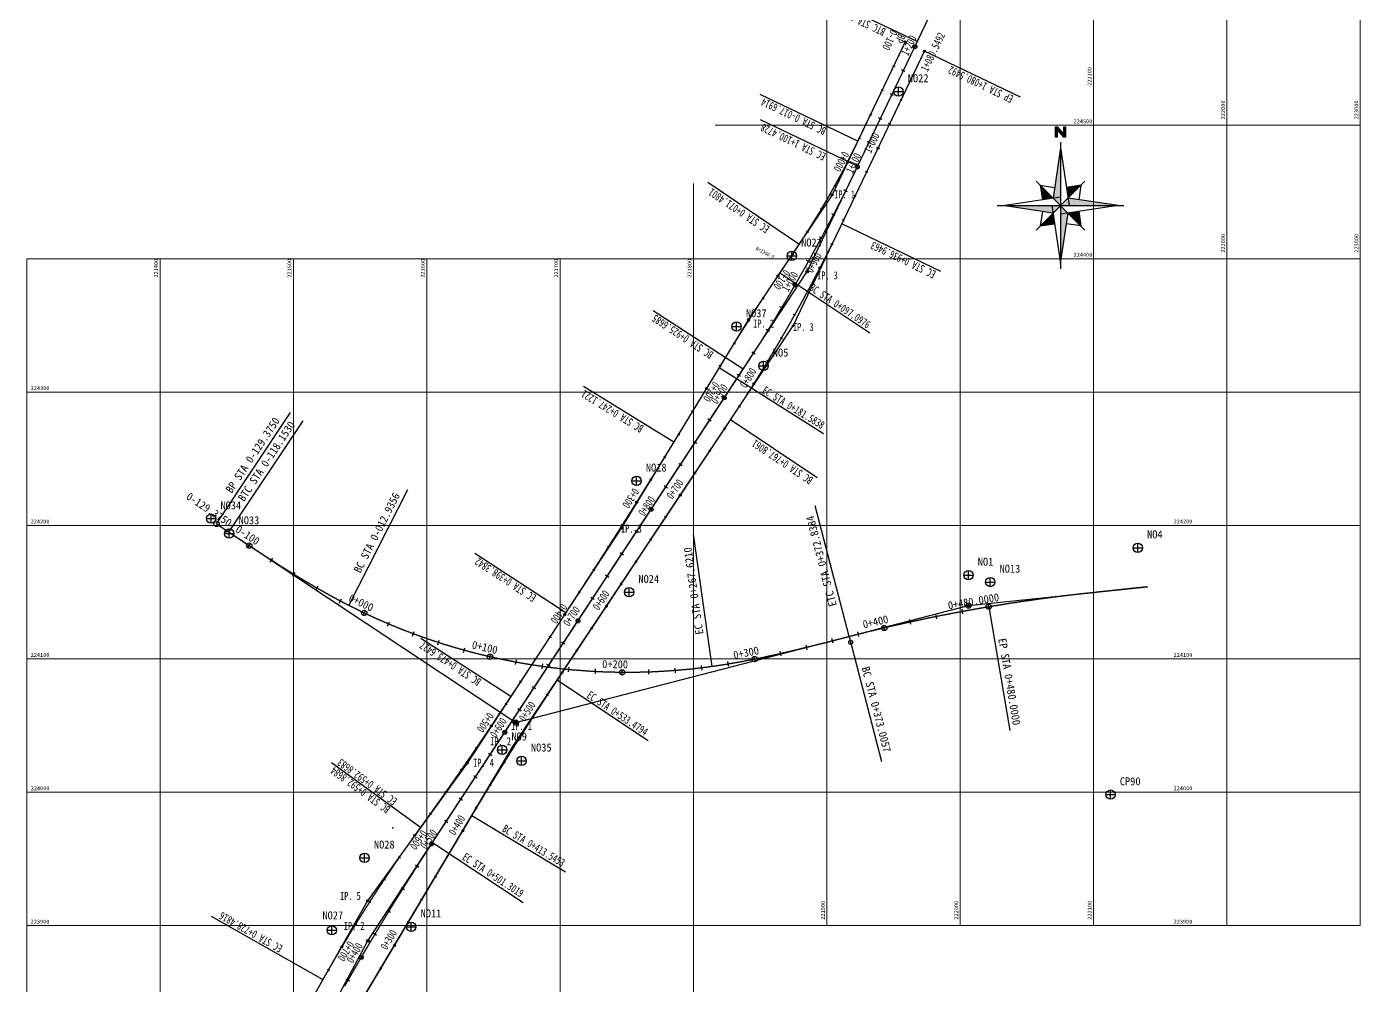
# Model space of a CAD drawing. Header units: millimetres. Extents: x 220587 to 223182, y 223491 to 225300.
# Drawn here: x 221300 to 222300, y 223855 to 224574 of the extents above; entities that cross this region are included whole.
import ezdxf
from ezdxf.enums import TextEntityAlignment as Align

# ---------------------------------------------------------------- set-up
doc = ezdxf.new("R2010")
doc.units = ezdxf.units.MM
for name, color, linetype in [('CA-ALGN-CNTL', 2, 'Continuous'), ('CA-ALGN-IPLN', 1, 'Continuous'), ('CA-ALGN-STSM', 2, 'Continuous'), ('CA-ALGN-SUBL', 1, 'Continuous'), ('CA-ALGN-SUBT', 2, 'Continuous'), ('CA-ALGN-TEXT', 3, 'Continuous'), ('CV-AZMU', 3, 'Continuous'), ('CV-GRID-LINE', 1, 'Continuous'), ('CV-GRID-TEXT', 4, 'Continuous'), ('CV-SURV-SYMB', 3, 'Continuous'), ('CV-SURV-TEXT', 3, 'Continuous')]:
    doc.layers.add(name, color=color, linetype=linetype)
doc.styles.add('GTXT', font='DotumChe.ttf')
doc.styles.add('Han_Romanstyle', font='DotumChe.ttf')

# ---------------------------------------------------------------- blocks, each defined once
blk = doc.blocks.new('CXBEAR2')
blk.add_hatch(color=256).paths.add_polyline_path([(23.25, -1.5), (20.25, -1.5), (20.25, -1), (22.49, 1), (20.25, 1), (20.25, 1.5), (23.25, 1.5), (23.25, 1), (21.01, -1), (23.25, -1)])
for p, q in [((-2.22, 2.22), (0, 17.05)), ((0, 18.75), (0, -18.75)), ((0, 17.05), (2.56, 0)), ((-7.23, 7.23), (7.23, -7.23)), ((7.23, 7.23), (-7.23, -7.23)), ((-1.75, 5.37), (-6.03, 6.03)), ((-6.03, 6.03), (-5.37, 1.75)), ((6.03, 6.03), (1.75, 5.37)), ((6.03, 6.03), (5.37, 1.75)), ((0, 2.56), (-17.05, 0)), ((17.05, 0), (2.22, 2.22)), ((23.25, 1), (23.25, 1)), ((18.75, 0), (-18.75, 0)), ((-17.05, 0), (-2.22, -2.22)), ((-6.03, -6.03), (-5.37, -1.75)), ((0, -17.05), (-2.56, 0)), ((17.05, 0), (0, -2.56)), ((0, -17.05), (2.22, -2.22)), ((6.03, -6.03), (5.37, -1.75)), ((-1.75, -5.37), (-6.03, -6.03)), ((6.03, -6.03), (1.75, -5.37))]:
    blk.add_line(p, q)
blk.add_lwpolyline([(23.25, -1.5), (20.25, -1.5), (20.25, -1), (22.49, 1), (20.25, 1), (20.25, 1.5), (23.25, 1.5), (23.25, 1), (21.01, -1), (23.25, -1)], close=True)
for points in [[(0, 17.05), (-2.22, 2.22), (0, 0)], [(-6.03, 6.03), (-5.37, 1.75), (-2.22, 2.22)], [(6.03, 6.03), (1.75, 5.37), (2.22, 2.22)], [(17.05, 0), (2.22, 2.22), (0, 0)], [(0, 0), (-17.05, 0), (-2.22, -2.22)], [(-2.22, -2.22), (-1.75, -5.37), (-6.03, -6.03)], [(0, 0), (2.22, -2.22), (0, -17.05)], [(5.37, -1.75), (6.03, -6.03), (2.22, -2.22)]]:
    blk.add_solid(points)
blk = doc.blocks.new('CASTAMS')
blk.add_line((0, -1.5), (0, 1.5))
at = {"style": 'GTXT', "flags": 1}
for tag, p in [('XSEC_DAT', (0, -6.85)), ('STA_DST', (0, -3.62))]:
    blk.add_attdef(tag, text='', height=2.5, dxfattribs=at).set_placement(p, align=Align.MIDDLE)

msp = doc.modelspace()

# ---------------------------------------------------------------- linework, layer by layer
at = {"layer": 'CA-ALGN-CNTL'}
for points in [[(221483.5, 223753.7), (221555.9, 223888.6), (221885.2, 224390.3), (222002.8, 224635.9), (222047.5, 224830.4), (222184.7, 225162), (222210.9, 225215.2)], [(221958.8, 224562.5), (221904, 224447.9), (221841.3, 224354.4), (221745.8, 224197.9), (221630.2, 224021.9), (221555.5, 223918.6), (221516.4, 223849.5)], [(221493.9, 223747.6), (221664.6, 224034.2), (221874.7, 224349.7), (221973.2, 224555.6)]]:
    msp.add_lwpolyline(points, dxfattribs=at)
at = {"layer": 'CA-ALGN-CNTL', "const_width": 1}
for points in [[(221538.4, 223854.6), (221539.4, 223856.4), (221540.4, 223858.1), (221541.4, 223859.9), (221542.4, 223861.6), (221543.4, 223863.3), (221544.4, 223865.1), (221545.4, 223866.8), (221546.4, 223868.5), (221547.4, 223870.2), (221548.4, 223872), (221549.4, 223873.7), (221550.4, 223875.4), (221551.4, 223877.2), (221552.4, 223878.9), (221553.4, 223880.6), (221554.4, 223882.3), (221555.5, 223884), (221556.5, 223885.8), (221557.5, 223887.5), (221558.5, 223889.2), (221559.6, 223890.9), (221560.6, 223892.6), (221561.6, 223894.4), (221562.6, 223896.1), (221563.7, 223897.8), (221564.7, 223899.5), (221565.7, 223901.2), (221566.8, 223902.9), (221567.8, 223904.6), (221568.9, 223906.3), (221569.9, 223908), (221570.9, 223909.7), (221572, 223911.4), (221573, 223913.2), (221574.1, 223914.9), (221575.1, 223916.6), (221576.2, 223918.3), (221577.2, 223920), (221578.3, 223921.7), (221579.4, 223923.4), (221580.4, 223925), (221581.5, 223926.7), (221582.5, 223928.4), (221583.6, 223930.1), (221584.7, 223931.8), (221585.7, 223933.5), (221586.8, 223935.2), (221587.9, 223936.9), (221589, 223938.6), (221590, 223940.3), (221591.1, 223942), (221592.2, 223943.6), (221593.3, 223945.3), (221594.3, 223947), (221595.4, 223948.7), (221596.5, 223950.4), (221597.6, 223952), (221598.7, 223953.7), (221599.8, 223955.4), (221600.9, 223957.1), (221602, 223958.8), (221603.1, 223960.4), (221604.2, 223962.1), (221604.3, 223962.4), (221837.2, 224317.1), (221838.3, 224318.8), (221839.4, 224320.5), (221840.5, 224322.2), (221841.6, 224323.8), (221842.7, 224325.5), (221843.7, 224327.2), (221844.8, 224328.9), (221845.9, 224330.6), (221847, 224332.3), (221848.1, 224333.9), (221849.1, 224335.6), (221850.2, 224337.3), (221851.3, 224339), (221852.3, 224340.7), (221853.4, 224342.4), (221854.4, 224344.1), (221855.5, 224345.8), (221856.5, 224347.5), (221857.6, 224349.2), (221858.6, 224350.9), (221859.7, 224352.6), (221860.7, 224354.3), (221861.8, 224356), (221862.8, 224357.7), (221863.8, 224359.5), (221864.9, 224361.2), (221865.9, 224362.9), (221866.9, 224364.6), (221867.9, 224366.3), (221869, 224368), (221870, 224369.8), (221871, 224371.5), (221872, 224373.2), (221873, 224374.9), (221874, 224376.7), (221875, 224378.4), (221876, 224380.1), (221877, 224381.9), (221878, 224383.6), (221879, 224385.3), (221880, 224387.1), (221881, 224388.8), (221882, 224390.5), (221883, 224392.3), (221884, 224394), (221884.9, 224395.8), (221885.9, 224397.5), (221886.9, 224399.3), (221887.9, 224401), (221888.8, 224402.8), (221889.8, 224404.5), (221890.7, 224406.3), (221891.7, 224408), (221892.7, 224409.8), (221893.6, 224411.5), (221894.6, 224413.3), (221895.5, 224415.1), (221896.5, 224416.8), (221897.4, 224418.6), (221898.3, 224420.4), (221899.3, 224422.1), (221900.2, 224423.9), (221901.1, 224425.7), (221902.1, 224427.4), (221903, 224429.2), (221903.9, 224431), (221904.8, 224432.8), (221905.8, 224434.5), (221906.7, 224436.3), (221907.6, 224438.1), (221908.5, 224439.9), (221909.4, 224441.6), (221910.3, 224443.4), (221911.2, 224445.2), (221912.1, 224447), (221913, 224448.8), (221913.9, 224450.6), (221914.8, 224452.4), (221915.7, 224454.2), (221916.6, 224456), (221917.5, 224457.8), (221918.3, 224459.5), (221919.2, 224461.3), (221920.1, 224463.1), (221921, 224464.9), (221921.8, 224466.7), (221922.7, 224468.5), (221923, 224469.3), (221967.8, 224562.8), (221968.7, 224564.6), (221969.5, 224566.4), (221970.4, 224568.2), (221971.2, 224570), (221972.1, 224571.8), (221973, 224573.6), (221973.8, 224575.4)], [(221958.8, 224562.5), (221923.2, 224488.2), (221922.4, 224486.4), (221921.5, 224484.6), (221920.6, 224482.8), (221919.7, 224481), (221918.8, 224479.2), (221917.9, 224477.4), (221917, 224475.7), (221916.1, 224473.9), (221915.2, 224472.1), (221914.3, 224470.3), (221913.4, 224468.5), (221912.5, 224466.8), (221911.5, 224465), (221910.6, 224463.2), (221909.6, 224461.5), (221908.7, 224459.7), (221907.7, 224458), (221906.8, 224456.2), (221905.8, 224454.5), (221904.8, 224452.7), (221903.8, 224451), (221902.8, 224449.2), (221901.9, 224447.5), (221900.9, 224445.8), (221899.9, 224444), (221898.8, 224442.3), (221897.8, 224440.6), (221896.8, 224438.9), (221895.8, 224437.1), (221894.8, 224435.4), (221893.7, 224433.7), (221892.7, 224432), (221891.6, 224430.3), (221890.6, 224428.6), (221889.5, 224426.9), (221888.5, 224425.2), (221887.4, 224423.5), (221886.3, 224421.8), (221885.2, 224420.2), (221884.1, 224418.5), (221883.1, 224416.8), (221882, 224415.1), (221880.9, 224413.5), (221879.7, 224411.8), (221879.1, 224410.8), (221864.8, 224389.5), (221863.7, 224387.9), (221862.6, 224386.2), (221861.5, 224384.6), (221860.4, 224382.9), (221859.3, 224381.2), (221858.2, 224379.6), (221857.1, 224377.9), (221856, 224376.2), (221854.9, 224374.5), (221853.8, 224372.9), (221852.7, 224371.2), (221851.6, 224369.5), (221850.5, 224367.8), (221849.4, 224366.2), (221848.3, 224364.5), (221847.2, 224362.8), (221846.2, 224361.1), (221845.1, 224359.5), (221844, 224357.8), (221842.9, 224356.1), (221841.8, 224354.4), (221840.8, 224352.7), (221839.7, 224351), (221838.6, 224349.3), (221837.5, 224347.7), (221836.5, 224346), (221835.4, 224344.3), (221834.3, 224342.6), (221833.3, 224340.9), (221832.2, 224339.2), (221831.1, 224337.5), (221830.1, 224335.8), (221829, 224334.1), (221828, 224332.4), (221826.9, 224330.7), (221825.9, 224329), (221824.8, 224327.3), (221823.7, 224325.6), (221822.7, 224323.9), (221821.7, 224322.2), (221820.6, 224320.5), (221819.6, 224318.8), (221819.3, 224318.4), (221785.2, 224262.4), (221784.1, 224260.7), (221783.1, 224259), (221782, 224257.3), (221781, 224255.6), (221779.9, 224253.9), (221778.9, 224252.2), (221777.9, 224250.5), (221776.8, 224248.8), (221775.8, 224247.1), (221774.7, 224245.4), (221773.7, 224243.7), (221772.6, 224242), (221771.6, 224240.3), (221770.5, 224238.6), (221769.5, 224236.9), (221768.4, 224235.2), (221767.3, 224233.5), (221766.3, 224231.8), (221765.2, 224230.1), (221764.2, 224228.4), (221763.1, 224226.7), (221762.1, 224225), (221761, 224223.3), (221759.9, 224221.6), (221758.9, 224219.9), (221757.8, 224218.2), (221756.8, 224216.5), (221755.7, 224214.8), (221754.6, 224213.1), (221753.6, 224211.4), (221752.5, 224209.7), (221751.4, 224208), (221750.4, 224206.3), (221749.3, 224204.7), (221748.2, 224203), (221747.2, 224201.3), (221746.1, 224199.6), (221745, 224197.9), (221744, 224196.2), (221742.9, 224194.5), (221741.8, 224192.8), (221740.8, 224191.1), (221739.7, 224189.5), (221738.6, 224187.8), (221737.5, 224186.1), (221736.5, 224184.4), (221735.4, 224182.7), (221734.3, 224181), (221733.2, 224179.3), (221732.1, 224177.7), (221731.1, 224176), (221730, 224174.3), (221728.9, 224172.6), (221727.8, 224170.9), (221726.7, 224169.2), (221725.7, 224167.6), (221724.6, 224165.9), (221723.5, 224164.2), (221722.4, 224162.5), (221721.3, 224160.8), (221720.2, 224159.2), (221719.1, 224157.5), (221718.1, 224155.8), (221717, 224154.1), (221715.9, 224152.4), (221714.8, 224150.8), (221713.7, 224149.1), (221712.6, 224147.4), (221711.5, 224145.7), (221710.4, 224144.1), (221709.3, 224142.4), (221708.2, 224140.7), (221707.1, 224139), (221706, 224137.4), (221704.9, 224135.7), (221704.3, 224134.6), (221663, 224071.7), (221661.9, 224070.1), (221660.8, 224068.4), (221659.7, 224066.7), (221658.6, 224065), (221657.5, 224063.4), (221656.3, 224061.7), (221655.2, 224060), (221654.1, 224058.4), (221653, 224056.7), (221651.9, 224055.1), (221650.8, 224053.4), (221649.7, 224051.7), (221648.6, 224050.1), (221647.5, 224048.4), (221646.3, 224046.7), (221645.2, 224045.1), (221644.1, 224043.4), (221643, 224041.8), (221641.9, 224040.1), (221640.7, 224038.5), (221639.6, 224036.8), (221638.5, 224035.2), (221637.4, 224033.5), (221636.2, 224031.8), (221635.1, 224030.2), (221634, 224028.5), (221632.9, 224026.9), (221631.7, 224025.2), (221630.6, 224023.6), (221629.5, 224022), (221628.3, 224020.3), (221627.2, 224018.7), (221626, 224017), (221624.9, 224015.4), (221623.8, 224013.7), (221622.6, 224012.1), (221621.5, 224010.5), (221620.3, 224008.8), (221619.2, 224007.2), (221618, 224005.5), (221616.9, 224003.9), (221615.7, 224002.3), (221614.6, 224000.6), (221613.4, 223999), (221612.3, 223997.4), (221611.1, 223995.7), (221610, 223994.1), (221608.8, 223992.5), (221607.6, 223990.8), (221606.5, 223989.2), (221605.3, 223987.6), (221604.2, 223985.9), (221603, 223984.3), (221601.8, 223982.7), (221600.7, 223981.1), (221599.5, 223979.5), (221598.3, 223977.8), (221597.2, 223976.2), (221596, 223974.6), (221595.3, 223973.6), (221595.3, 223973.6), (221594.1, 223972), (221592.9, 223970.3), (221591.8, 223968.7), (221590.6, 223967.1), (221589.4, 223965.5), (221588.3, 223963.8), (221587.1, 223962.2), (221586, 223960.6), (221584.8, 223958.9), (221583.7, 223957.3), (221582.5, 223955.7), (221581.4, 223954), (221580.2, 223952.4), (221579.1, 223950.7), (221578, 223949.1), (221576.8, 223947.4), (221575.7, 223945.8), (221574.6, 223944.1), (221573.5, 223942.5), (221572.4, 223940.8), (221571.2, 223939.1), (221570.1, 223937.5), (221569, 223935.8), (221567.9, 223934.2), (221566.8, 223932.5), (221565.7, 223930.8), (221564.6, 223929.2), (221563.5, 223927.5), (221562.4, 223925.8), (221561.3, 223924.1), (221560.2, 223922.5), (221559.1, 223920.8), (221558, 223919.1), (221557, 223917.4), (221555.9, 223915.7), (221554.8, 223914), (221553.7, 223912.4), (221552.7, 223910.7), (221551.6, 223909), (221550.5, 223907.3), (221549.5, 223905.6), (221548.4, 223903.9), (221547.4, 223902.2), (221546.3, 223900.5), (221545.3, 223898.8), (221544.2, 223897.1), (221543.2, 223895.4), (221542.1, 223893.7), (221541.1, 223892), (221540.1, 223890.2), (221539, 223888.5), (221538, 223886.8), (221537, 223885.1), (221535.9, 223883.4), (221534.9, 223881.7), (221533.9, 223879.9), (221532.9, 223878.2), (221531.9, 223876.5), (221530.9, 223874.8), (221529.9, 223873), (221528.9, 223871.3), (221527.9, 223869.6), (221526.9, 223867.8), (221525.9, 223866.1), (221524.9, 223864.4), (221523.9, 223862.6), (221522.9, 223860.9), (221522.1, 223859.5), (221476.7, 223779)], [(221478.2, 223721.3), (221633.9, 223982.6), (221634.9, 223984.4), (221636, 223986.1), (221637, 223987.8), (221638, 223989.5), (221639, 223991.2), (221640.1, 223992.9), (221641.1, 223994.6), (221642.1, 223996.4), (221643.2, 223998.1), (221644.2, 223999.8), (221645.3, 224001.5), (221646.3, 224003.2), (221647.3, 224004.9), (221648.4, 224006.6), (221649.4, 224008.3), (221650.5, 224010), (221651.5, 224011.7), (221652.6, 224013.4), (221653.6, 224015.1), (221654.7, 224016.8), (221655.7, 224018.5), (221656.8, 224020.2), (221657.8, 224021.9), (221658.9, 224023.6), (221659.9, 224025.3), (221661, 224027), (221662.1, 224028.7), (221663.1, 224030.4), (221664.2, 224032.1), (221665.3, 224033.8), (221666.3, 224035.5), (221667.4, 224037.2), (221668.5, 224038.9), (221669.5, 224040.5), (221670.6, 224042.2), (221671.7, 224043.9), (221672.8, 224045.6), (221673.8, 224047.3), (221674.9, 224049), (221676, 224050.7), (221677.1, 224052.3), (221678.2, 224054), (221679.2, 224055.7), (221680.3, 224057.4), (221681.4, 224059.1), (221682.5, 224060.7), (221683.6, 224062.4), (221684.7, 224064.1), (221685.8, 224065.8), (221686.9, 224067.4), (221688, 224069.1), (221689.1, 224070.8), (221690.2, 224072.5), (221691.3, 224074.1), (221692.4, 224075.8), (221693.5, 224077.5), (221694.6, 224079.1), (221695.7, 224080.8), (221696.8, 224082.5), (221697.9, 224084.1), (221827.7, 224279.1), (221828.8, 224280.8), (221829.9, 224282.5), (221831, 224284.1), (221832.1, 224285.8), (221833.2, 224287.5), (221834.3, 224289.2), (221835.4, 224290.8), (221836.5, 224292.5), (221837.6, 224294.2), (221838.7, 224295.9), (221839.7, 224297.6), (221840.8, 224299.3), (221841.9, 224300.9), (221843, 224302.6), (221844, 224304.3), (221845.1, 224306), (221846.1, 224307.7), (221847.2, 224309.4), (221848.3, 224311.1), (221849.3, 224312.8), (221850.4, 224314.5), (221851.4, 224316.2), (221852.5, 224317.9), (221853.5, 224319.6), (221854.5, 224321.3), (221855.6, 224323), (221856.6, 224324.7), (221857.6, 224326.5), (221858.7, 224328.2), (221859.7, 224329.9), (221860.7, 224331.6), (221861.7, 224333.3), (221862.8, 224335.1), (221863.8, 224336.8), (221864.8, 224338.5), (221865.8, 224340.2), (221866.8, 224342), (221867.8, 224343.7), (221868.8, 224345.4), (221869.8, 224347.2), (221870.8, 224348.9), (221871.8, 224350.6), (221872.8, 224352.4), (221873.7, 224354.1), (221874.7, 224355.9), (221875.7, 224357.6), (221876.7, 224359.3), (221877.7, 224361.1), (221878.6, 224362.8), (221879.6, 224364.6), (221880.6, 224366.3), (221881.5, 224368.1), (221882.5, 224369.9), (221883.4, 224371.6), (221884.4, 224373.4), (221885.3, 224375.1), (221886.3, 224376.9), (221887.2, 224378.7), (221888.2, 224380.4), (221889.1, 224382.2), (221890, 224384), (221891, 224385.7), (221891.9, 224387.5), (221892.8, 224389.3), (221893.8, 224391), (221894.7, 224392.8), (221895.6, 224394.6), (221896.5, 224396.4), (221897.4, 224398.2), (221898.3, 224399.9), (221899.2, 224401.7), (221900.1, 224403.5), (221901, 224405.3), (221901.9, 224407.1), (221902.8, 224408.9), (221903.7, 224410.7), (221904.6, 224412.4), (221905.5, 224414.2), (221906.4, 224416), (221907.2, 224417.8), (221908.1, 224419.6), (221909, 224421.4), (221909.9, 224423.2), (221910.7, 224425), (221911.2, 224426.1), (221973.2, 224555.6)], [(221442.4, 224201.1), (221451.7, 224194.9), (221453.4, 224193.8), (221455.1, 224192.7), (221456.7, 224191.6), (221458.4, 224190.5), (221460.1, 224189.4), (221461.7, 224188.3), (221463.4, 224187.2), (221465.1, 224186.1), (221466.7, 224185), (221468.4, 224183.9), (221470.1, 224182.8), (221471.7, 224181.7), (221473.4, 224180.6), (221475.1, 224179.5), (221476.8, 224178.4), (221478.4, 224177.3), (221480.1, 224176.2), (221481.8, 224175.1), (221483.5, 224174), (221485.2, 224173), (221486.9, 224171.9), (221488.5, 224170.8), (221490.2, 224169.7), (221491.9, 224168.7), (221493.6, 224167.6), (221495.3, 224166.5), (221497, 224165.5), (221498.7, 224164.4), (221500.4, 224163.4), (221502.1, 224162.3), (221503.8, 224161.3), (221505.5, 224160.3), (221507.3, 224159.2), (221509, 224158.2), (221510.7, 224157.2), (221512.4, 224156.2), (221514.1, 224155.2), (221515.9, 224154.1), (221517.6, 224153.1), (221519.3, 224152.1), (221521.1, 224151.2), (221522.8, 224150.2), (221524.5, 224149.2), (221526.3, 224148.2), (221528, 224147.3), (221529.8, 224146.3), (221531.6, 224145.3), (221533.3, 224144.4), (221535.1, 224143.5), (221536.9, 224142.5), (221538.6, 224141.6), (221540.4, 224140.7), (221541.5, 224140.1), (221543.3, 224139.2), (221545.1, 224138.3), (221546.9, 224137.4), (221548.7, 224136.6), (221550.5, 224135.7), (221552.3, 224134.8), (221554.1, 224134), (221555.9, 224133.1), (221557.7, 224132.3), (221559.5, 224131.4), (221561.3, 224130.6), (221563.1, 224129.8), (221565, 224129), (221566.8, 224128.2), (221568.6, 224127.4), (221570.5, 224126.6), (221572.3, 224125.8), (221574.2, 224125), (221576, 224124.3), (221577.9, 224123.5), (221579.7, 224122.8), (221581.6, 224122), (221583.4, 224121.3), (221585.3, 224120.6), (221587.2, 224119.9), (221589.1, 224119.2), (221590.9, 224118.5), (221592.8, 224117.8), (221594.7, 224117.1), (221596.6, 224116.4), (221598.5, 224115.8), (221600.3, 224115.1), (221602.2, 224114.5), (221604.1, 224113.8), (221606, 224113.2), (221607.9, 224112.6), (221609.8, 224112), (221611.7, 224111.3), (221613.6, 224110.7), (221615.6, 224110.2), (221617.5, 224109.6), (221619.4, 224109), (221621.3, 224108.4), (221623.2, 224107.9), (221625.1, 224107.3), (221627.1, 224106.8), (221629, 224106.3), (221630.9, 224105.7), (221632.9, 224105.2), (221634.8, 224104.7), (221636.7, 224104.2), (221638.7, 224103.7), (221640.6, 224103.2), (221642.6, 224102.8), (221644.5, 224102.3), (221646.5, 224101.8), (221648.4, 224101.4), (221650.4, 224101), (221652.3, 224100.5), (221654.3, 224100.1), (221656.2, 224099.7), (221658.2, 224099.3), (221660.1, 224098.9), (221662.1, 224098.5), (221664.1, 224098.1), (221666, 224097.7), (221668, 224097.4), (221670, 224097), (221671.9, 224096.7), (221673.9, 224096.3), (221675.9, 224096), (221677.8, 224095.7), (221679.8, 224095.4), (221681.8, 224095.1), (221683.8, 224094.8), (221685.8, 224094.5), (221687.7, 224094.2), (221689.7, 224094), (221691.7, 224093.7), (221693.7, 224093.4), (221695.7, 224093.2), (221697.7, 224093), (221699.6, 224092.7), (221701.6, 224092.5), (221703.6, 224092.3), (221705.6, 224092.1), (221707.6, 224091.9), (221709.6, 224091.7), (221711.6, 224091.6), (221713.6, 224091.4), (221715.6, 224091.3), (221717.6, 224091.1), (221719.6, 224091), (221721.6, 224090.8), (221723.6, 224090.7), (221725.6, 224090.6), (221727.6, 224090.5), (221729.6, 224090.4), (221731.5, 224090.3), (221733.5, 224090.2), (221735.5, 224090.2), (221737.5, 224090.1), (221739.5, 224090.1), (221741.5, 224090), (221743.5, 224090), (221745.5, 224090), (221747.5, 224089.9), (221749.5, 224089.9), (221751.5, 224089.9), (221753.5, 224089.9), (221755.5, 224090), (221757.5, 224090), (221759.5, 224090), (221761.5, 224090.1), (221763.5, 224090.1), (221765.5, 224090.2), (221767.5, 224090.2), (221769.5, 224090.3), (221771.5, 224090.4), (221773.5, 224090.5), (221775.5, 224090.6), (221777.5, 224090.7), (221779.5, 224090.9), (221781.5, 224091), (221783.5, 224091.1), (221785.5, 224091.3), (221787.5, 224091.4), (221789.5, 224091.6), (221791.5, 224091.8), (221793.5, 224091.9), (221795.5, 224092.1), (221797.5, 224092.3), (221799.5, 224092.5), (221801.4, 224092.8), (221803.4, 224093), (221805.4, 224093.2), (221807.4, 224093.5), (221809.4, 224093.7), (221811.4, 224094), (221813.3, 224094.3), (221813.9, 224094.3), (221815.9, 224094.6), (221817.9, 224094.9), (221819.8, 224095.2), (221821.8, 224095.5), (221823.8, 224095.8), (221825.8, 224096.1), (221827.7, 224096.5), (221829.7, 224096.8), (221831.7, 224097.1), (221833.6, 224097.5), (221835.6, 224097.8), (221837.6, 224098.2), (221839.5, 224098.6), (221841.5, 224099), (221843.5, 224099.3), (221845.4, 224099.7), (221847.4, 224100.1), (221849.4, 224100.5), (221851.3, 224100.9), (221853.3, 224101.3), (221855.2, 224101.8), (221857.2, 224102.2), (221859.1, 224102.6), (221861.1, 224103), (221863, 224103.5), (221865, 224103.9), (221866.9, 224104.4), (221868.9, 224104.8), (221870.8, 224105.3), (221872.8, 224105.7), (221874.7, 224106.2), (221876.7, 224106.6), (221878.6, 224107.1), (221880.6, 224107.6), (221882.5, 224108.1), (221884.4, 224108.5), (221886.4, 224109), (221888.3, 224109.5), (221890.3, 224110), (221892.2, 224110.5), (221894.2, 224111), (221896.1, 224111.4), (221898, 224111.9), (221900, 224112.4), (221901.9, 224112.9), (221903.8, 224113.4), (221905.8, 224113.9), (221907.7, 224114.4), (221909.7, 224114.9), (221911.6, 224115.4), (221913.5, 224115.9), (221915.5, 224116.4), (221916.6, 224116.7), (221916.8, 224116.8), (221918.7, 224117.3), (221920.7, 224117.8), (221922.6, 224118.3), (221924.6, 224118.7), (221926.5, 224119.2), (221928.4, 224119.7), (221930.4, 224120.2), (221932.3, 224120.7), (221934.3, 224121.1), (221936.2, 224121.6), (221938.2, 224122.1), (221940.1, 224122.5), (221942, 224123), (221944, 224123.5), (221945.9, 224123.9), (221947.9, 224124.4), (221949.8, 224124.8), (221951.8, 224125.3), (221953.7, 224125.7), (221955.7, 224126.1), (221957.6, 224126.6), (221959.6, 224127), (221961.5, 224127.4), (221963.5, 224127.9), (221965.5, 224128.3), (221967.4, 224128.7), (221969.4, 224129.1), (221971.3, 224129.6), (221973.3, 224130), (221975.2, 224130.4), (221977.2, 224130.8), (221979.2, 224131.2), (221981.1, 224131.6), (221983.1, 224132), (221985, 224132.4), (221987, 224132.8), (221989, 224133.1), (221990.9, 224133.5), (221992.9, 224133.9), (221994.8, 224134.3), (221996.8, 224134.7), (221998.8, 224135), (222000.7, 224135.4), (222002.7, 224135.8), (222004.7, 224136.1), (222006.6, 224136.5), (222008.6, 224136.8), (222010.6, 224137.2), (222012.6, 224137.5), (222014.5, 224137.9), (222016.5, 224138.2), (222018.5, 224138.6), (222020.4, 224138.9), (222022.4, 224139.2), (222024.4, 224139.6), (222026.4, 224139.9), (222028.3, 224140.2), (222030.3, 224140.5), (222032.3, 224140.8), (222034.3, 224141.2), (222036.2, 224141.5), (222038.2, 224141.8), (222040.2, 224142.1), (222042.2, 224142.4), (222044.1, 224142.7), (222046.1, 224143), (222048.1, 224143.3), (222050.1, 224143.6), (222052, 224143.8), (222054, 224144.1), (222056, 224144.4), (222058, 224144.7), (222060, 224145), (222062, 224145.2), (222063.9, 224145.5), (222065.9, 224145.8), (222067.9, 224146), (222069.9, 224146.3), (222071.9, 224146.5), (222073.9, 224146.8), (222075.8, 224147), (222077.8, 224147.3), (222079.8, 224147.5), (222081.8, 224147.8), (222083.8, 224148), (222085.8, 224148.2), (222087.8, 224148.4), (222089.7, 224148.7), (222091.7, 224148.9), (222093.7, 224149.1), (222095.7, 224149.3), (222097.7, 224149.5), (222098.1, 224149.6), (222140.4, 224154.1)]]:
    msp.add_lwpolyline(points, dxfattribs=at)
at = {"layer": 'CA-ALGN-IPLN', "ltscale": 5}
msp.add_lwpolyline([(221442.4, 224201.1), (221666.8, 224052.2), (222006.2, 224139.9), (222140.4, 224154.1)], dxfattribs=at)
at = {"layer": 'CA-ALGN-STSM'}
for centre, radius in [((221958.8, 224562.5), 0.75), ((221958.8, 224562.5), 0.75), ((221966, 224559), 1.5), ((221973.2, 224555.6), 0.8), ((221973.2, 224555.6), 0.75), ((221973.2, 224555.6), 0.75), ((221973.2, 224555.6), 0.5), ((221938.4, 224482.9), 0.75), ((221938.4, 224482.9), 0.75), ((221915.4, 224472.4), 0.75), ((221915.4, 224472.4), 0.75), ((221922.8, 224468.8), 1.5), ((221894.8, 224393), 0.75), ((221894.8, 224393), 0.75), ((221863.2, 224387.1), 0.75), ((221863.2, 224387.1), 0.75), ((221876.2, 224380.4), 1.5), ((221809.7, 224302.7), 0.75), ((221809.7, 224302.7), 0.75), ((221845.2, 224306.2), 0.75), ((221845.2, 224306.2), 0.75), ((221823.1, 224295.7), 1.5), ((221790.1, 224222.7), 0.75), ((221790.1, 224222.7), 0.75), ((221757.4, 224217.5), 0.75), ((221757.4, 224217.5), 0.75), ((221768.2, 224212.1), 1.5), ((221442.4, 224201.1), 2), ((221442.4, 224201.1), 2), ((221466.9, 224184.9), 2), ((221466.9, 224184.9), 2), ((221734.7, 224139.5), 0.75), ((221734.7, 224139.5), 0.75), ((222006.2, 224139.9), 2), ((222006.2, 224139.9), 1), ((222021.4, 224139.1), 2), ((222021.4, 224139.1), 2), ((221553.1, 224134.4), 2), ((221553.1, 224134.4), 2), ((221703.4, 224133.3), 0.75), ((221703.4, 224133.3), 0.75), ((221713.4, 224128.5), 1.5), ((221943, 224123.2), 2), ((221943, 224123.2), 2), ((221917.9, 224112.4), 1.5), ((221917.9, 224112.4), 1.5), ((221647.4, 224101.6), 2), ((221647.4, 224101.6), 2), ((221845.8, 224099.8), 2), ((221845.8, 224099.8), 2), ((221746.5, 224089.9), 2), ((221746.5, 224089.9), 2), ((221648.4, 224049.8), 0.75), ((221648.4, 224049.8), 0.75), ((221666.8, 224052.2), 2), ((221666.8, 224052.2), 1), ((221679.5, 224056.1), 0.75), ((221679.5, 224056.1), 0.75), ((221658.5, 224044.9), 1.5), ((221627, 223971), 0.75), ((221627, 223971), 0.75), ((221591.1, 223967.8), 0.75), ((221591.1, 223967.8), 0.75), ((221603.6, 223961.3), 1.5), ((221536.4, 223884.1), 0.75), ((221536.4, 223884.1), 0.75), ((221575.8, 223885.1), 0.75), ((221575.8, 223885.1), 0.75), ((221550.9, 223876.3), 1.5)]:
    msp.add_circle(centre, radius, dxfattribs=at)
at = {"layer": 'CA-ALGN-SUBL'}
for p, q in [((221967.8, 224562.8), (221892, 224599)), ((222045.2, 224521.2), (221973.2, 224555.6)), ((221923.2, 224488.2), (221850, 224523.1)), ((221923, 224469.3), (221850.2, 224504.1)), ((221879.1, 224410.8), (221810.8, 224457.2)), ((221985.5, 224390.5), (221911.2, 224426.1)), ((221864.8, 224389.5), (221932.1, 224344.5)), ((221837.2, 224317.1), (221769.8, 224361)), ((221819.3, 224318.4), (221897.5, 224268.9)), ((221785.2, 224262.4), (221717.6, 224304.2)), ((221442.4, 224201.1), (221497.9, 224284.7)), ((221451.7, 224194.9), (221507.2, 224278.5)), ((221892.8, 224235.8), (221827.7, 224279.1)), ((221541.5, 224140.1), (221585.8, 224227)), ((221916.6, 224116.7), (221891.3, 224214.7)), ((221813.9, 224094.3), (221800.1, 224193.6)), ((221704.3, 224134.6), (221636, 224178.9)), ((222021.4, 224139.1), (222037.1, 224046.2)), ((221663, 224071.7), (221595.6, 224115.3)), ((221916.8, 224116.8), (221941, 224023.1)), ((221697.9, 224084.1), (221766, 224038.7)), ((221595.3, 223973.6), (221528.5, 224022)), ((221633.9, 223982.6), (221704.1, 223940.3)), ((221604.3, 223962.4), (221672.4, 223917.3)), ((221438.4, 223907), (221522.1, 223859.5))]:
    msp.add_line(p, q, dxfattribs=at)
msp.add_lwpolyline([(221958.8, 224562.5), (221958.8, 224562.5), (221958.8, 224562.5), (221958.8, 224562.5)], close=True, dxfattribs=at)
for centre, radius in [((221904, 224447.9), 0.8), ((221904, 224447.9), 0.5), ((221885.2, 224390.3), 1), ((221841.3, 224354.4), 0.8), ((221841.3, 224354.4), 0.5), ((221874.7, 224349.7), 0.5), ((221745.8, 224197.9), 0.8), ((221745.8, 224197.9), 0.5), ((221664.6, 224034.2), 0.5), ((221630.2, 224021.9), 0.8), ((221630.2, 224021.9), 0.5), ((221555.5, 223918.6), 0.8), ((221555.5, 223918.6), 0.5), ((221555.9, 223888.6), 1)]:
    msp.add_circle(centre, radius, dxfattribs=at)
at = {"layer": 'CV-GRID-LINE', "lineweight": 0}
for p, q in [((222100, 224500), (222100, 225300)), ((222200, 223900), (222200, 225300)), ((222300, 224700), (222300, 223900)), ((221900, 224646.2), (221900, 223900)), ((222000, 224646.7), (222000, 223900)), ((221816.2, 224500), (222300, 224500)), ((222100, 224500), (222100, 223900)), ((221800, 224456.4), (221800, 223700)), ((221300, 224400), (221300, 223700)), ((221300, 224400), (222300, 224400)), ((221400, 224400), (221400, 223500)), ((221500, 224400), (221500, 223500)), ((221600, 224400), (221600, 223500)), ((221700, 224400), (221700, 223500)), ((221300, 224300), (222300, 224300)), ((221300, 224200), (222300, 224200)), ((221300, 224100), (222300, 224100)), ((221300, 224000), (222300, 224000)), ((221300, 223900), (222300, 223900))]:
    msp.add_line(p, q, dxfattribs=at)
at = {"layer": 'CV-SURV-SYMB'}
for p, q in [((221950.2, 224525.3), (221957.2, 224525.3)), ((221953.7, 224521.8), (221953.7, 224528.8)), ((221870.2, 224402.1), (221877.2, 224402.1)), ((221873.7, 224398.6), (221873.7, 224405.6)), ((221832.3, 224345.6), (221832.3, 224352.6)), ((221828.8, 224349.1), (221835.8, 224349.1)), ((221852.5, 224316.1), (221852.5, 224323.1)), ((221849, 224319.6), (221856, 224319.6)), ((221753.8, 224233.4), (221760.8, 224233.4)), ((221757.3, 224229.9), (221757.3, 224236.9)), ((221434.8, 224205.1), (221441.8, 224205.1)), ((221438.3, 224201.6), (221438.3, 224208.6)), ((221448.4, 224193.9), (221455.4, 224193.9)), ((221451.9, 224190.4), (221451.9, 224197.4)), ((222129.6, 224183.3), (222136.6, 224183.3)), ((222133.1, 224179.8), (222133.1, 224186.8)), ((222002.8, 224162.8), (222009.8, 224162.8)), ((222006.2, 224159.3), (222006.2, 224166.3)), ((222022.5, 224154.1), (222022.5, 224161.1)), ((221751.7, 224146.4), (221751.7, 224153.4)), ((222019, 224157.6), (222026, 224157.6)), ((221748.2, 224149.9), (221755.2, 224149.9)), ((221653, 224031.8), (221660, 224031.8)), ((221656.5, 224028.3), (221656.5, 224035.3)), ((221667.6, 224023.5), (221674.6, 224023.5)), ((221671.1, 224020), (221671.1, 224027)), ((222112.7, 223994.7), (222112.7, 224001.7)), ((222109.2, 223998.2), (222116.2, 223998.2)), ((221549.9, 223950.8), (221556.9, 223950.8)), ((221553.4, 223947.3), (221553.4, 223954.3)), ((221588.4, 223895.7), (221588.4, 223902.7)), ((221525.3, 223896.5), (221532.3, 223896.5)), ((221528.8, 223893), (221528.8, 223900)), ((221584.9, 223899.2), (221591.9, 223899.2))]:
    msp.add_line(p, q, dxfattribs=at)
for centre in [(221953.7, 224525.3), (221873.7, 224402.1), (221832.3, 224349.1), (221852.5, 224319.6), (221757.3, 224233.4), (221438.3, 224205.1), (221451.9, 224193.9), (222133.1, 224183.3), (222006.2, 224162.8), (222022.5, 224157.6), (221751.7, 224149.9), (221656.5, 224031.8), (221671.1, 224023.5), (222112.7, 223998.2), (221553.4, 223950.8), (221588.4, 223899.2), (221528.8, 223896.5)]:
    msp.add_circle(centre, 3.5, dxfattribs=at)
for p in [(221953.7, 224525.3), (221873.7, 224402.1), (221832.3, 224349.1), (221852.5, 224319.6), (221757.3, 224233.4), (221438.3, 224205.1), (221451.9, 224193.9), (222133.1, 224183.3), (222006.2, 224162.8), (222022.5, 224157.6), (221751.7, 224149.9), (221656.5, 224031.8), (221671.1, 224023.5), (222112.7, 223998.2), (221574.5, 223973.3), (221553.4, 223950.8), (221528.8, 223896.5), (221588.4, 223899.2)]:
    msp.add_point(p, dxfattribs=at)

# ---------------------------------------------------------------- block references
at = {"layer": 'CA-ALGN-STSM'}
for p, xscale, yscale, zscale, rotation in [((221958.8, 224562.5), 0.6000000000048196, 0.6000000000058208, 0.6, 244.4224050974253), ((221973, 224555.1), 0.6000000000063306, 0.6000000000058208, 0.6, 64.4224021488238), ((221950.1, 224544.4), 0.6000000000048196, 0.6000000000058208, 0.6, 244.4224050974253), ((221964.4, 224537.1), 0.6000000000063306, 0.6000000000058208, 0.6, 64.4224021488238), ((221941.5, 224526.4), 0.6000000000048196, 0.6000000000058208, 0.6, 244.4224050974253), ((221955.7, 224519), 0.6000000000063306, 0.6000000000058208, 0.6, 64.4224021488238), ((221932.9, 224508.3), 0.6000000000048196, 0.6000000000058208, 0.6, 244.4224050974253), ((221947.1, 224501), 0.6000000000063306, 0.6000000000058208, 0.6, 64.4224021488238), ((221924.2, 224490.3), 0.6000000000048196, 0.6000000000058208, 0.6, 244.4224050974253), ((221938.4, 224482.9), 0.6000000000063306, 0.6000000000058208, 0.6, 64.4224021488238), ((221915.4, 224472.4), 0.6000000000062128, 0.6000000000058208, 0.6, 242.7874991741357), ((221929.8, 224464.9), 0.6000000000063306, 0.6000000000058208, 0.6, 64.4224021488238), ((221905.9, 224454.7), 0.6000000000056482, 0.6000000000058208, 0.6, 240.9392482214339), ((221921.2, 224446.9), 0.6000000000063306, 0.6000000000058208, 0.6, 64.4224021488238), ((221895.9, 224437.4), 0.5999999999855526, 0.6000000000058208, 0.6, 239.0909972685721), ((221885.4, 224420.4), 0.6000000000114067, 0.6000000000058208, 0.6, 237.242746317342), ((221912.5, 224428.8), 0.6000000000063306, 0.6000000000058208, 0.6, 64.4224021488238), ((221903.8, 224410.8), 0.6000000000049112, 0.6000000000058208, 0.6, 63.6132754181937), ((221874.4, 224403.7), 0.5999999999955992, 0.6000000000058208, 0.6, 236.1818409881602), ((221894.8, 224393), 0.600000000006347, 0.6000000000058208, 0.6, 62.65834575985537), ((221863.2, 224387.1), 0.59999999999299, 0.6000000000058208, 0.6, 236.2649876182306), ((221852.2, 224370.4), 0.5999999999926336, 0.6000000000058208, 0.6, 236.8379454140133), ((221885.4, 224375.3), 0.5999999999925714, 0.6000000000058208, 0.6, 61.70341610044024), ((221841.3, 224353.6), 0.6000000000029019, 0.6000000000058208, 0.6, 237.4109032083219), ((221875.8, 224357.8), 0.6000000000060437, 0.6000000000058208, 0.6, 60.74848644241146), ((221865.9, 224340.4), 0.5999999999969952, 0.6000000000058208, 0.6, 59.79355678355811), ((221830.7, 224336.7), 0.5999999999946423, 0.6000000000058208, 0.6, 237.9838610027791), ((221820.1, 224319.7), 0.6000000000111971, 0.6000000000058208, 0.6, 238.5568188001742), ((221855.7, 224323.2), 0.5999999999924968, 0.6000000000058208, 0.6, 58.83862712655878), ((221809.7, 224302.7), 0.6000000000059464, 0.6000000000058208, 0.6, 238.6021924198917), ((221845.2, 224306.2), 0.6000000000029805, 0.6000000000058208, 0.6, 57.88369746775437), ((221799.3, 224285.6), 0.6000000000059464, 0.6000000000058208, 0.6, 238.6021924198917), ((221834.4, 224289.3), 0.600000000004797, 0.6000000000058208, 0.6, 56.92876780819336), ((221823.4, 224272.6), 0.5999999999960485, 0.6000000000058208, 0.6, 56.34654974802795), ((221788.9, 224268.5), 0.6000000000059464, 0.6000000000058208, 0.6, 238.6021924198917), ((221778.4, 224251.5), 0.600000000003611, 0.6000000000058208, 0.6, 238.4417899905613), ((221812.3, 224256), 0.5999999999960485, 0.6000000000058208, 0.6, 56.34654974802795), ((221767.9, 224234.4), 0.6000000000073645, 0.6000000000058208, 0.6, 238.1926779086718), ((221801.2, 224239.3), 0.5999999999960485, 0.6000000000058208, 0.6, 56.34654974802795), ((221790.1, 224222.7), 0.5999999999960485, 0.6000000000058208, 0.6, 56.34654974802795), ((221757.4, 224217.5), 0.599999999994983, 0.6000000000058208, 0.6, 237.943565823284), ((221746.7, 224200.5), 0.5999999999959983, 0.6000000000058208, 0.6, 237.6944537394164), ((221779, 224206.1), 0.5999999999960485, 0.6000000000058208, 0.6, 56.34654974802795), ((221450.2, 224195.9), 1.200000000004659, 1.200000000011642, 1.2, 326.430304014762), ((221466.9, 224184.9), 1.200000000010061, 1.200000000011642, 1.2, 326.6253540311171), ((221736, 224183.7), 0.5999999999921856, 0.6000000000058208, 0.6, 237.4453416523891), ((221768, 224189.4), 0.5999999999960485, 0.6000000000058208, 0.6, 56.34654974802795), ((221483.6, 224174), 1.199999999997881, 1.200000000011642, 1.2, 327.2919037639647), ((221756.9, 224172.8), 0.5999999999960485, 0.6000000000058208, 0.6, 56.34654974802795), ((221500.5, 224163.3), 1.200000000000478, 1.200000000011642, 1.2, 328.4319723382786), ((221725.2, 224166.8), 0.5999999999877068, 0.6000000000058208, 0.6, 237.1962295685294), ((221517.7, 224153.1), 1.199999999992338, 1.200000000011642, 1.2, 330.0455597488277), ((221714.3, 224150), 0.5999999999957369, 0.6000000000058208, 0.6, 236.9471174814204), ((221745.8, 224156.1), 0.5999999999960485, 0.6000000000058208, 0.6, 56.34654974802795), ((221535.2, 224143.4), 1.199999999997115, 1.200000000011642, 1.2, 332.1326659997589), ((222021.4, 224139.1), 1.199999999987609, 1.200000000011642, 1.2, 9.585575916400645), ((221553.1, 224134.4), 1.199999999995795, 1.200000000011642, 1.2, 334.5942481138857), ((221703.4, 224133.3), 0.5999999999903164, 0.6000000000058208, 0.6, 236.718131601813), ((221734.7, 224139.5), 0.5999999999960485, 0.6000000000058208, 0.6, 56.34654974802795), ((221982.1, 224131.8), 1.200000000013816, 1.200000000011642, 1.2, 11.41566414061614), ((222001.7, 224135.6), 1.199999999995423, 1.200000000011642, 1.2, 10.50062098381445), ((221571.3, 224126.2), 1.199999999986288, 1.200000000011642, 1.2, 337.0853689626747), ((221589.9, 224118.8), 1.200000000011795, 1.200000000011642, 1.2, 339.5764898105746), ((221723.6, 224122.8), 0.5999999999960485, 0.6000000000058208, 0.6, 56.34654974802795), ((221923.6, 224118.5), 1.200000000002906, 1.200000000011642, 1.2, 14.16079360853967), ((221943, 224123.2), 1.200000000010284, 1.200000000011642, 1.2, 13.24575045284584), ((221962.5, 224127.7), 1.199999999997208, 1.200000000011642, 1.2, 12.3307072973985), ((221608.8, 224112.3), 1.199999999995055, 1.200000000011642, 1.2, 342.0676106594997), ((221692.4, 224116.6), 0.5999999999903164, 0.6000000000058208, 0.6, 236.718131601813), ((221884.8, 224108.6), 1.200000000012389, 1.200000000011642, 1.2, 13.84251547489018), ((221904.2, 224113.5), 1.199999999995505, 1.200000000011642, 1.2, 14.38323686709849), ((221628, 224106.5), 1.200000000002797, 1.200000000011642, 1.2, 344.5587315079647), ((221647.4, 224101.6), 1.200000000003343, 1.200000000011642, 1.2, 347.0498523554886), ((221681.4, 224099.9), 0.5999999999903164, 0.6000000000058208, 0.6, 236.718131601813), ((221712.5, 224106.2), 0.5999999999960485, 0.6000000000058208, 0.6, 56.34654974802795), ((221845.8, 224099.8), 1.20000000000757, 1.200000000011642, 1.2, 11.3405161751302), ((221865.4, 224104), 1.199999999992112, 1.200000000011642, 1.2, 12.82827524517051), ((221666.9, 224097.6), 1.199999999994819, 1.200000000011642, 1.2, 349.5409732048116), ((221686.7, 224094.4), 1.20000000000375, 1.200000000011642, 1.2, 352.0320940530275), ((221701.5, 224089.5), 0.5999999999960485, 0.6000000000058208, 0.6, 56.34654974802795), ((221706.5, 224092), 1.200000000007403, 1.200000000011642, 1.2, 354.523214901741), ((221726.5, 224090.6), 1.200000000013585, 1.200000000011642, 1.2, 357.0143357493855), ((221746.5, 224089.9), 1.199999999998113, 1.200000000011642, 1.2, 359.5054565985397), ((221766.5, 224090.2), 1.199999999990485, 1.200000000011642, 1.2, 1.996577446229744), ((221786.4, 224091.3), 1.199999999993744, 1.200000000011642, 1.2, 4.48769829396908), ((221806.3, 224093.3), 1.199999999989443, 1.200000000011642, 1.2, 6.978819142446005), ((221826.1, 224096.2), 1.199999999987507, 1.200000000011642, 1.2, 9.379238268293012), ((221670.4, 224083.1), 0.5999999999903164, 0.6000000000058208, 0.6, 236.718131601813), ((221690.4, 224072.8), 0.6000000000053749, 0.6000000000058208, 0.6, 56.66834694351866), ((221659.5, 224066.4), 0.5999999999942804, 0.6000000000058208, 0.6, 236.578037073856), ((221648.4, 224049.8), 0.5999999999929311, 0.6000000000058208, 0.6, 236.1373003093573), ((221679.5, 224056.1), 0.600000000008811, 0.6000000000058208, 0.6, 57.14581177216196), ((221637.2, 224033.2), 0.6000000000056583, 0.6000000000058208, 0.6, 235.6965635417658), ((221668.7, 224039.2), 0.5999999999973571, 0.6000000000058208, 0.6, 57.62327660328196), ((221658.1, 224022.3), 0.5999999999881951, 0.6000000000058208, 0.6, 58.10074143143783), ((221625.8, 224016.7), 0.6000000000073157, 0.6000000000058208, 0.6, 235.2558267771378), ((221614.4, 224000.3), 0.6000000000116025, 0.6000000000058208, 0.6, 234.815090012909), ((221647.6, 224005.3), 0.5999999999980387, 0.6000000000058208, 0.6, 58.57820626176363), ((221602.8, 223984), 0.5999999999827373, 0.6000000000058208, 0.6, 234.3743532470017), ((221637.2, 223988.2), 0.5999999999823106, 0.6000000000058208, 0.6, 59.05567109098249), ((221627, 223971), 0.5999999999963108, 0.6000000000058208, 0.6, 59.20976608505217), ((221591.1, 223967.8), 0.6000000000117987, 0.6000000000058208, 0.6, 234.4312821861272), ((221579.6, 223951.4), 0.5999999999967862, 0.6000000000058208, 0.6, 235.3862118435622), ((221616.7, 223953.8), 0.5999999999963108, 0.6000000000058208, 0.6, 59.20976608505217), ((221568.4, 223934.9), 0.6000000000048836, 0.6000000000058208, 0.6, 236.3411415023386), ((221606.5, 223936.6), 0.5999999999963108, 0.6000000000058208, 0.6, 59.20976608505217), ((221557.4, 223918.1), 0.5999999999975496, 0.6000000000058208, 0.6, 237.2960711615086), ((221596.3, 223919.5), 0.5999999999963108, 0.6000000000058208, 0.6, 59.20976608505217), ((221546.8, 223901.2), 0.6000000000067035, 0.6000000000058208, 0.6, 238.2510008200467), ((221586, 223902.3), 0.5999999999963108, 0.6000000000058208, 0.6, 59.20976608505217), ((221536.4, 223884.1), 0.6000000000048712, 0.6000000000058208, 0.6, 239.205930478008), ((221575.8, 223885.1), 0.5999999999963108, 0.6000000000058208, 0.6, 59.20976608505217), ((221526.3, 223866.9), 0.599999999999188, 0.6000000000058208, 0.6, 240.1608601375164), ((221565.5, 223867.9), 0.5999999999963108, 0.6000000000058208, 0.6, 59.20976608505217)]:
    msp.add_blockref('CASTAMS', p, dxfattribs=dict(at, xscale=xscale, yscale=yscale, zscale=zscale, rotation=rotation))
for p, rotation in [((221966, 224559), 64.42240209612834), ((221957.4, 224541), 64.42240209612834), ((221948.7, 224523), 64.42240209612834), ((221940.1, 224504.9), 64.42240209612834), ((221931.5, 224486.9), 64.42240209612834), ((221922.8, 224468.8), 64.40156275643334), ((221914.1, 224450.9), 63.52008922517081), ((221905, 224433), 62.6386156936958), ((221895.7, 224415.4), 61.75714216328122), ((221886.1, 224397.8), 60.87566863140272), ((221876.2, 224380.4), 59.99419510151962), ((221866.1, 224363.2), 59.11272157043849), ((221855.7, 224346.1), 58.23124803816653), ((221845, 224329.2), 57.34977450818465), ((221834.1, 224312.4), 56.71813071134023), ((221823.1, 224295.7), 56.71813071134023), ((221812.1, 224279), 56.71813071134023), ((221801.2, 224262.2), 56.71813071134023), ((221790.2, 224245.5), 56.71813071134023), ((221779.2, 224228.8), 56.71813071134023), ((221768.2, 224212.1), 56.71813071134023), ((221757.3, 224195.4), 56.71813071134023), ((221746.3, 224178.6), 56.71813071134023), ((221735.3, 224161.9), 56.71813071134023), ((221724.3, 224145.2), 56.71813071134023), ((221713.4, 224128.5), 56.71813071134023), ((221702.4, 224111.8), 56.71813071134023), ((221917.9, 224112.4), 14.48079722534479), ((221917.9, 224112.4), 14.48079722534479), ((221691.4, 224095), 56.71813071134023), ((221826.1, 224096.2), 9.379238267654015), ((221680.4, 224078.3), 56.71813071134023), ((221669.5, 224061.6), 56.71813071134023), ((221658.5, 224044.9), 56.71813071134023), ((221647.5, 224028.2), 56.71813071134023), ((221636.5, 224011.4), 56.71813071134023), ((221625.6, 223994.7), 56.71813071134023), ((221614.6, 223978), 56.71813071134023), ((221603.6, 223961.3), 56.7554284580326), ((221592.7, 223944.5), 57.32838625234349), ((221582, 223927.6), 57.90134404856628), ((221571.5, 223910.6), 58.47430184402193), ((221561.1, 223893.5), 59.04725963859606), ((221550.9, 223876.3), 59.62021743405897), ((221540.9, 223859), 60.1931752289027)]:
    msp.add_blockref('CASTAMS', p, dxfattribs=dict(at, rotation=rotation))
at = {"layer": 'CV-AZMU', "xscale": 2.535000000003492, "yscale": 2.535000000003492, "zscale": 2.535, "rotation": 90}
msp.add_blockref('CXBEAR2', (222075.2, 224439.8), dxfattribs=at)

# ---------------------------------------------------------------- texts
at = {"layer": 'CA-ALGN-SUBT', "style": 'Han_Romanstyle', "width": 0.8}
for s, height, rotation, p in [('BTC STA 1+204.1488', 6, 154.4224, (221944.6, 224572.2)), ('EP STA 1+080.5492', 6, 154.4224, (222040.4, 224521.9)), ('BC STA 0-017.6914', 6, 154.4224, (221900.1, 224497.9)), ('EC STA 1+100.4728', 6, 154.4224, (221899.8, 224478.7)), ('EC STA 0+071.4801', 6, 146.1818, (221857.6, 224423.7)), ('EC STA 0+936.9463', 6, 154.4224, (221982.3, 224390.4)), ('R=1300.0 ', 3, 333.1367, (221846.3, 224406.4)), ('BC STA 0+097.0976', 6, 326.1818, (221886.3, 224376.7)), ('BC STA 0+925.6685', 6, 146.7181, (221815.5, 224329.6)), ('BC STA 0+247.1221', 6, 148.6022, (221763.2, 224274.4)), ('EC STA 0+181.5838', 6, 328.6022, (221850.9, 224299.5)), ('BC STA 0+767.8061', 6, 146.3465, (221890.2, 224235.5)), ('EC STA 0+398.3842', 6, 146.7181, (221682.7, 224147.3)), ('BC STA 0+473.6427', 6, 146.7181, (221641.4, 224084.4)), ('EC STA 0+533.4794', 6, 326.3465, (221719.4, 224071.3)), ('EC STA 0+592.8683', 6, 144.0908, (221578.4, 223994.6)), ('BC STA 0+592.8684', 6, 144.0908, (221573.3, 223988.6)), ('BC STA 0+413.5453', 6, 329.2098, (221656, 223970.9)), ('EC STA 0+501.3019', 6, 326.7181, (221626.1, 223949.9)), ('EC STA 0+728.4816', 6, 150.5658, (221492.5, 223884.7))]:
    msp.add_text(s, height=height, rotation=rotation, dxfattribs=at).set_placement(p)
for s, p in [('IP. 1', (221905.5, 224445.2)), ('IP. 3', (221892.7, 224384.5)), ('IP. 2', (221844.8, 224348.4)), ('IP. 3', (221874.6, 224345.8)), ('IP. 3', (221745.7, 224194.7)), ('IP. 2', (221647.6, 224035.2)), ('IP. 4', (221634.8, 224019.1)), ('IP. 5', (221535, 223919.3)), ('IP. 2', (221537.8, 223896.8))]:
    msp.add_text(s, height=6, dxfattribs=at).set_placement(p)
at = {"layer": 'CA-ALGN-SUBT', "style": 'Han_Romanstyle'}
for s, rotation, p in [('BP STA 0-129.3750', 56.4303, (221453.7, 224223.6)), ('BTC STA 0-118.1530', 56.4303, (221463, 224217.4)), ('BC STA 0-012.9356', 62.983, (221550.2, 224163.8)), ('ETC STA 0+372.8384', 104.4808, (221907.5, 224140.2)), ('EC STA 0+267.6210', 97.9281, (221807.5, 224118.7)), ('EP STA 0+480.0000', 279.5856, (222028.5, 224114.9)), ('BC STA 0+373.0057', 284.4808, (221926, 224093.3))]:
    msp.add_text(s, height=6, rotation=rotation, dxfattribs=at).set_placement(p)
at = {"layer": 'CA-ALGN-TEXT', "style": 'Han_Romanstyle', "width": 0.8}
for s, rotation, p in [('0-100', 244.4224, (221948, 224572.1)), ('BP ', 244.4224, (221953.7, 224569.1)), ('1+200', 64.4224, (221960.8, 224551.6)), ('1+080.5492', 64.4224, (221975.5, 224539.8)), ('1+000', 64.4224, (221933, 224478.6)), ('0+000', 242.7875, (221911.8, 224481)), ('1+100', 64.4016, (221919.3, 224463.4)), ('0+900', 62.6583, (221889.2, 224388.8)), ('0+100', 236.265, (221868.1, 224392.3)), ('1+000', 59.9942, (221871, 224374.7)), ('0+800', 57.8837, (221839.3, 224302.5)), ('0+200', 238.6022, (221815, 224308.3)), ('0+900', 56.7181, (221817.6, 224290.5)), ('0+700', 56.3465, (221784.2, 224219.2)), ('0+300', 237.9436, (221754.7, 224228.5)), ('0+800', 56.7181, (221763.1, 224206.5)), ('0+600', 56.3465, (221728.8, 224135.9)), ('0+400', 236.7181, (221700.9, 224141.9)), ('0+700', 56.7181, (221706.7, 224123.9)), ('0+500', 57.1458, (221673.6, 224052.5)), ('0+500', 236.1373, (221645.8, 224060.4)), ('0+600', 56.7181, (221651.9, 224040.3)), ('0+400', 59.2098, (221621.2, 223967.2)), ('0+600', 234.4313, (221596, 223972.3)), ('0+500', 56.7554, (221599.6, 223956.8)), ('0+300', 59.2098, (221570, 223881.3)), ('0+700', 239.2059, (221540.9, 223889)), ('0+400', 59.6202, (221544.5, 223871.4))]:
    msp.add_text(s, height=6, rotation=rotation, dxfattribs=at).set_placement(p)
at = {"layer": 'CA-ALGN-TEXT', "style": 'Han_Romanstyle'}
for s, rotation, p in [('0-129.3750', 326.4303, (221419, 224220.2)), ('0-100', 326.6254, (221456, 224195.6)), ('0+000', 334.5942, (221540.8, 224143.6)), ('0+480.0000', 9.5856, (221991.3, 224137)), ('0+400', 13.2458, (221927.7, 224122.7)), ('0+100', 347.0499, (221633.4, 224107.9)), ('0+300', 11.3405, (221830.5, 224099.8)), ('0+200', 359.5055, (221731.5, 224093.1))]:
    msp.add_text(s, height=6, rotation=rotation, dxfattribs=at).set_placement(p)
at = {"layer": 'CA-ALGN-TEXT', "style": 'Han_Romanstyle', "width": 0.8}
msp.add_text('IP. 1', height=6, dxfattribs=at).set_placement((221663.3, 224046.7))
at = {"layer": 'CV-GRID-TEXT', "lineweight": 0, "style": 'Han_Romanstyle'}
for s, p in [('222100', (222098.5, 224529.6)), ('222000', (222198.5, 224504.5)), ('223000', (222298.5, 224504.5)), ('222000', (222198.5, 224404.5)), ('223000', (222298.5, 224404.5)), ('221400', (221398.5, 224385.8)), ('221500', (221498.5, 224385.8)), ('221600', (221598.5, 224385.8)), ('221700', (221698.5, 224385.8)), ('221800', (221798.5, 224385.8)), ('221900', (221898.5, 223904.5)), ('222000', (221998.5, 223904.5)), ('222100', (222098.5, 223904.5))]:
    msp.add_text(s, height=3, rotation=90, dxfattribs=at).set_placement(p)
for s, p in [('224500', (222085, 224501.5)), ('224400', (222085, 224401.5)), ('224300', (221303, 224301.5)), ('224200', (221303, 224201.5)), ('224200', (222160, 224201.5)), ('224100', (221303, 224101.5)), ('224100', (222160, 224101.5)), ('224000', (221303, 224001.5)), ('224000', (222160, 224001.5)), ('223900', (221303, 223901.5)), ('223900', (222160, 223901.5))]:
    msp.add_text(s, height=3, dxfattribs=at).set_placement(p)
at = {"layer": 'CV-SURV-TEXT', "style": 'Han_Romanstyle'}
for s, p in [('NO22', (221960.7, 224532.3)), ('NO23', (221880.7, 224409.1)), ('NO37', (221839.3, 224356.1)), ('NO5', (221859.5, 224326.6)), ('NO18', (221764.3, 224240.4)), ('NO34', (221445.3, 224212.1)), ('NO33', (221458.9, 224200.9)), ('NO4', (222140.1, 224190.3)), ('NO1', (222013.2, 224169.8)), ('NO13', (222029.5, 224164.6)), ('NO24', (221758.7, 224156.9)), ('NO9', (221663.5, 224038.8)), ('NO35', (221678.1, 224030.5)), ('CP90', (222119.7, 224005.2)), ('NO28', (221560.4, 223957.8)), ('NO27', (221521.8, 223904.7)), ('NO11', (221595.4, 223906.2))]:
    msp.add_text(s, height=6, dxfattribs=at).set_placement(p)

doc.saveas('drawing.dxf')
